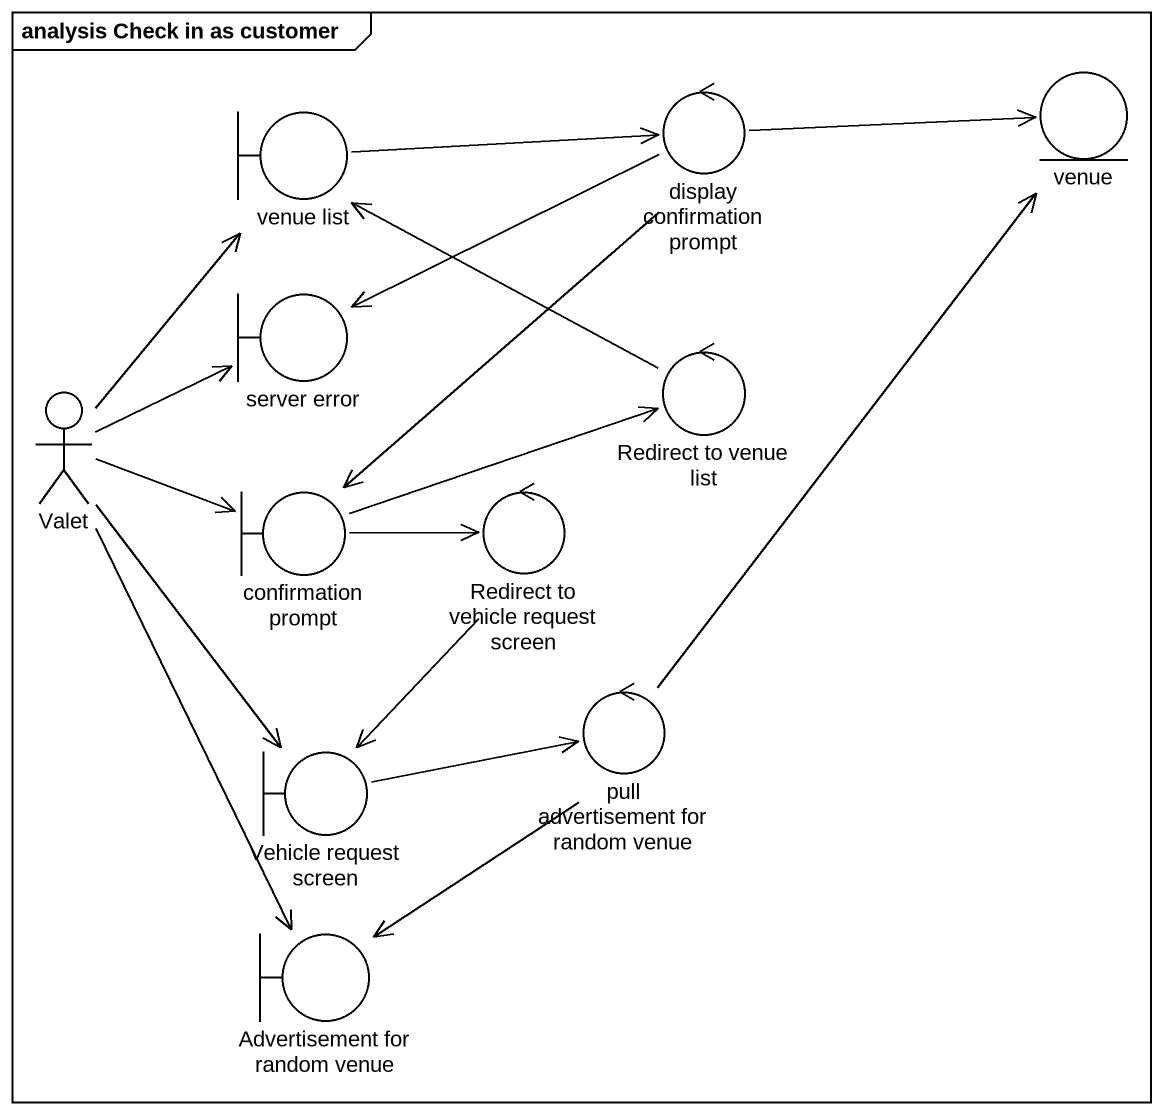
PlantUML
@startuml
mainframe analysis Check in as customer
control "display confirmation prompt" as display_confirmation_prompt
entity venue
boundary "venue list" as venue_list
boundary "server error" as server_error
control "Redirect to venue list" as Redirect_to_venue_list
actor Valet
boundary "confirmation prompt" as confirmation_prompt
control "Redirect to vehicle request screen" as Redirect_to_vehicle_request
control "pull advertisement for random venue" as pull_advertisement_for
boundary "Vehicle request screen" as Vehicle_request_screen
boundary "Advertisement for random venue" as Advertisement_for_random
display_confirmation_prompt -right-> venue
display_confirmation_prompt -left-> server_error
display_confirmation_prompt --> confirmation_prompt
venue_list -right-> display_confirmation_prompt
Redirect_to_venue_list -up-> venue_list
Valet -up-> venue_list
Valet -right-> server_error
Valet -right-> confirmation_prompt
Valet --> Vehicle_request_screen
Valet --> Advertisement_for_random
confirmation_prompt -right-> Redirect_to_venue_list
confirmation_prompt -right-> Redirect_to_vehicle_request
Redirect_to_vehicle_request --> Vehicle_request_screen
pull_advertisement_for -up-> venue
pull_advertisement_for --> Advertisement_for_random
Vehicle_request_screen -right-> pull_advertisement_for
@enduml
